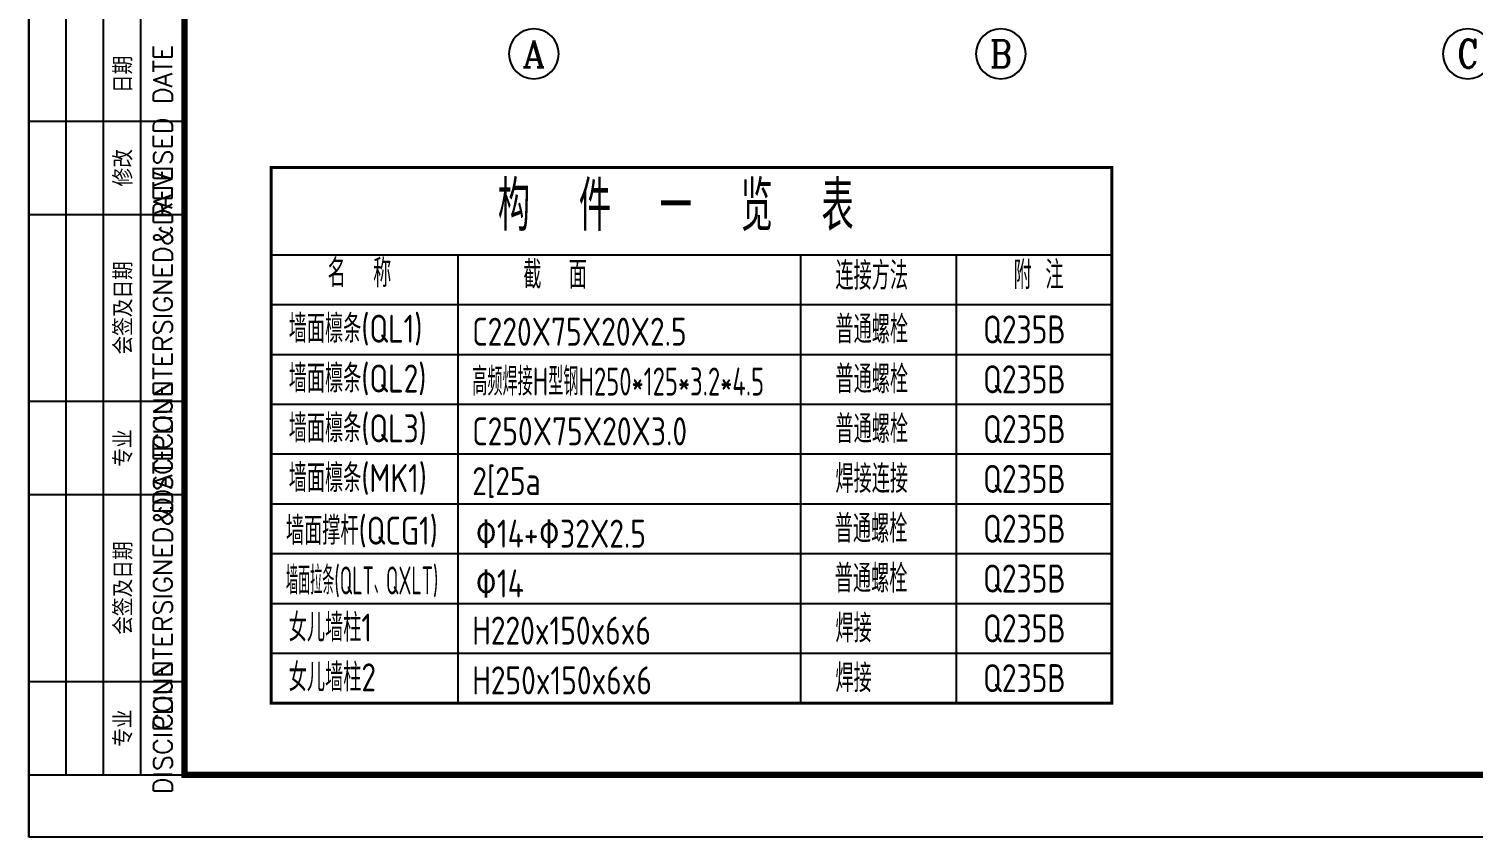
# Model space of a CAD drawing. Header units: millimetres. Extents: x 866309 to 879639, y 39442 to 44891.
# Drawn here: x 873186.6 to 873418.5, y 39448.6 to 39578.4 of the extents above; entities that cross this region are included whole.
import ezdxf
from ezdxf.enums import TextEntityAlignment as Align

# ---------------------------------------------------------------- set-up
doc = ezdxf.new("R2010")
doc.units = ezdxf.units.MM
doc.header["$LTSCALE"] = 1000
doc.header["$MEASUREMENT"] = 0
for name, color, linetype in [('AXIS', 3, 'Continuous'), ('AXIS_TEXT', 7, 'Continuous'), ('构件表__表格和文字', 7, 'Continuous')]:
    doc.layers.add(name, color=color, linetype=linetype)
doc.styles.add('_TCH_AXIS', font='COMPLEX', dxfattribs={"bigfont": 'GBCBIG'})
doc.styles.add('COMPLEX', font='COMPLEX')
doc.styles.add('ECEC_TK', font='txt_l.shx', dxfattribs={"bigfont": 'hztxt_l.shx'})
doc.styles.add('GBHZ', font='gbenor.shx', dxfattribs={"width": 0.9, "bigfont": 'gbcbig.shx'})

# ---------------------------------------------------------------- blocks, each defined once
blk = doc.blocks.new('_AXISO')
blk.add_circle((0, 0), 0.5)
at = {"layer": 'AXIS_TEXT', "style": 'COMPLEX', "width": 1.041667}
blk.add_attdef('A', text='', height=0.56, dxfattribs=at).set_placement((-0.25, -0.28), (0.25, -0.28), align=Align.FIT)

msp = doc.modelspace()

# ---------------------------------------------------------------- linework, layer by layer
for p, q in [((873186.612, 39448.627), (873186.612, 40042.627)), ((873186.612, 40042.627), (873186.612, 39448.627)), ((873192.612, 39458.627), (873192.612, 39638.627)), ((873198.612, 39458.627), (873198.612, 39638.627)), ((873204.612, 39458.627), (873204.612, 39638.627)), ((873186.612, 39563.627), (873211.612, 39563.627)), ((873186.612, 39548.627), (873211.612, 39548.627)), ((873186.612, 39518.627), (873211.612, 39518.627)), ((873186.612, 39503.627), (873211.612, 39503.627)), ((873186.612, 39473.627), (873211.612, 39473.627)), ((874027.612, 39448.627), (873186.612, 39448.627))]:
    msp.add_line(p, q)
at = {"color": 0, "const_width": 1}
msp.add_lwpolyline([(874017.612, 39458.627), (873211.612, 39458.627), (873211.612, 40032.627), (874017.612, 40032.627)], close=True, dxfattribs=at)
msp.add_lwpolyline([(873186.612, 39638.627), (873186.612, 39458.627), (873211.612, 39458.627), (873211.612, 39638.627)], close=True)
at = {"layer": '构件表__表格和文字'}
for p, q in [((873225.512, 39542.162), (873360.512, 39542.162)), ((873255.512, 39542.162), (873255.512, 39470.162)), ((873310.512, 39542.162), (873310.512, 39470.162)), ((873335.512, 39542.162), (873335.512, 39470.162)), ((873225.512, 39534.162), (873360.512, 39534.162)), ((873225.512, 39534.162), (873360.512, 39534.162)), ((873225.512, 39526.162), (873360.512, 39526.162)), ((873225.512, 39526.162), (873360.512, 39526.162)), ((873225.512, 39518.162), (873360.512, 39518.162)), ((873225.512, 39510.162), (873360.512, 39510.162)), ((873225.512, 39502.162), (873360.512, 39502.162)), ((873225.512, 39494.162), (873360.512, 39494.162)), ((873225.512, 39486.162), (873360.512, 39486.162)), ((873225.512, 39478.162), (873360.512, 39478.162)), ((873225.512, 39470.162), (873360.512, 39470.162)), ((873225.512, 39470.162), (873360.512, 39470.162)), ((873225.512, 39470.162), (873360.512, 39470.162)), ((873225.512, 39470.162), (873360.512, 39470.162)), ((873225.512, 39470.162), (873360.512, 39470.162)), ((873225.512, 39470.162), (873360.512, 39470.162)), ((873225.512, 39470.162), (873360.512, 39470.162)), ((873225.512, 39470.162), (873360.512, 39470.162)), ((873225.512, 39470.162), (873360.512, 39470.162))]:
    msp.add_line(p, q, dxfattribs=at)
at = {"layer": '构件表__表格和文字', "const_width": 0.48}
msp.add_lwpolyline([(873360.512, 39556.162), (873360.512, 39470.162), (873225.512, 39470.162), (873225.512, 39556.162), (873360.512, 39556.162)], dxfattribs=at)

# ---------------------------------------------------------------- block references
at = {"layer": 'AXIS', "color": 0}
ref = msp.add_blockref('_AXISO', (873267.695, 39574.433), dxfattribs=dict(at, xscale=-8, yscale=8, zscale=8))
ref.add_attrib('A', 'A', dxfattribs={"layer": 'AXIS_TEXT', "color": 0, "height": 4.252, "style": '_TCH_AXIS'}).set_placement((873265.873, 39572.307), (873269.517, 39572.307), align=Align.FIT)
ref = msp.add_blockref('_AXISO', (873342.695, 39574.433), dxfattribs=dict(at, xscale=-8, yscale=8, zscale=8))
ref.add_attrib('A', 'B', dxfattribs={"layer": 'AXIS_TEXT', "color": 0, "height": 4.353, "style": '_TCH_AXIS'}).set_placement((873340.933, 39572.257), (873344.457, 39572.257), align=Align.FIT)
ref = msp.add_blockref('_AXISO', (873417.695, 39574.433), dxfattribs=dict(at, xscale=-8, yscale=8, zscale=8))
ref.add_attrib('A', 'C', dxfattribs={"layer": 'AXIS_TEXT', "color": 0, "height": 4.557, "style": '_TCH_AXIS'}).set_placement((873416.067, 39572.154), (873419.322, 39572.154), align=Align.FIT)

# ---------------------------------------------------------------- texts
at = {"style": 'ECEC_TK'}
for s, p in [('DATE', (873208.112, 39571.127)), ('日期', (873201.612, 39571.127)), ('REVISED', (873208.112, 39556.127)), ('修改', (873201.612, 39556.127)), ('COUNTERSIGNED&DATE', (873208.112, 39533.627)), ('会签及日期', (873201.612, 39533.627)), ('DISCIPLINE', (873208.112, 39511.127)), ('专业', (873201.612, 39511.127)), ('COUNTERSIGNED&DATE', (873208.112, 39488.627)), ('会签及日期', (873201.612, 39488.627)), ('DISCIPLINE', (873208.112, 39466.127)), ('专业', (873201.612, 39466.127))]:
    msp.add_text(s, height=3, rotation=90, dxfattribs=at).set_placement(p, align=Align.MIDDLE)
at = {"layer": '构件表__表格和文字', "style": 'GBHZ'}
for s, height, width, p in [('构  件  一  览  表', 8, 0.9, (873261.924, 39545.992)), ('名  称', 4.5, 0.9, (873234.591, 39536.947)), ('截  面', 4.5, 0.9, (873266.005, 39536.694)), ('连接方法', 4.5, 0.9, (873316.136, 39536.531)), ('附 注', 4.5, 0.9, (873344.749, 39536.652)), ('墙面檩条(QL1)', 4.5, 0.9, (873228.343, 39528.034)), ('C220X75X20X2.5', 4.5, 0.9, (873257.808, 39527.547)), ('普通螺栓', 4.5, 0.9, (873316.14, 39527.908)), ('Q235B', 4.5, 0.9, (873339.854, 39527.908)), ('墙面檩条(QL2)', 4.5, 0.9, (873228.343, 39520.034)), ('高频焊接H型钢H250*125*3.2*4.5 ', 4.5, 0.75, (873257.808, 39519.547)), ('普通螺栓', 4.5, 0.9, (873316.14, 39519.908)), ('Q235B', 4.5, 0.9, (873339.854, 39519.908)), ('墙面檩条(QL3)', 4.5, 0.9, (873228.343, 39512.034)), ('普通螺栓', 4.5, 0.9, (873316.14, 39511.908)), ('C250X75X20X3.0', 4.5, 0.9, (873257.808, 39511.547)), ('Q235B', 4.5, 0.9, (873339.854, 39511.908)), ('墙面檩条(MK1)', 4.5, 0.9, (873228.343, 39504.034)), ('2[25a', 4.5, 0.9, (873257.808, 39503.547)), ('焊接连接', 4.5, 0.9, (873316.14, 39503.908)), ('Q235B', 4.5, 0.9, (873339.854, 39503.908)), ('墙面撑杆(QCG1)', 4.5, 0.9, (873227.894, 39495.599)), ('普通螺栓', 4.5, 0.9, (873316.026, 39495.908)), ('%%13014+%%13032X2.5', 4.5, 0.9, (873258.307, 39495.112)), ('Q235B', 4.5, 0.9, (873339.854, 39495.908)), ('墙面拉条(QLT、QXLT)', 4.5, 0.6, (873227.894, 39487.599)), ('%%13014', 4.5, 0.9, (873258.307, 39487.112)), ('普通螺栓', 4.5, 0.9, (873316.026, 39487.908)), ('Q235B', 4.5, 0.9, (873339.854, 39487.908)), ('女儿墙柱1', 4.5, 0.9, (873228.343, 39480.034)), ('焊接', 4.5, 0.9, (873316.14, 39479.908)), ('Q235B', 4.5, 0.9, (873339.854, 39479.908)), ('H220x150x6x6', 4.5, 0.9, (873257.808, 39479.547)), ('女儿墙柱2', 4.5, 0.9, (873228.343, 39472.034)), ('H250x150x6x6', 4.5, 0.9, (873257.808, 39471.547)), ('焊接', 4.5, 0.9, (873316.14, 39471.908)), ('Q235B', 4.5, 0.9, (873339.854, 39471.908))]:
    msp.add_text(s, height=height, dxfattribs=dict(at, width=width)).set_placement(p)

doc.saveas('drawing.dxf')
